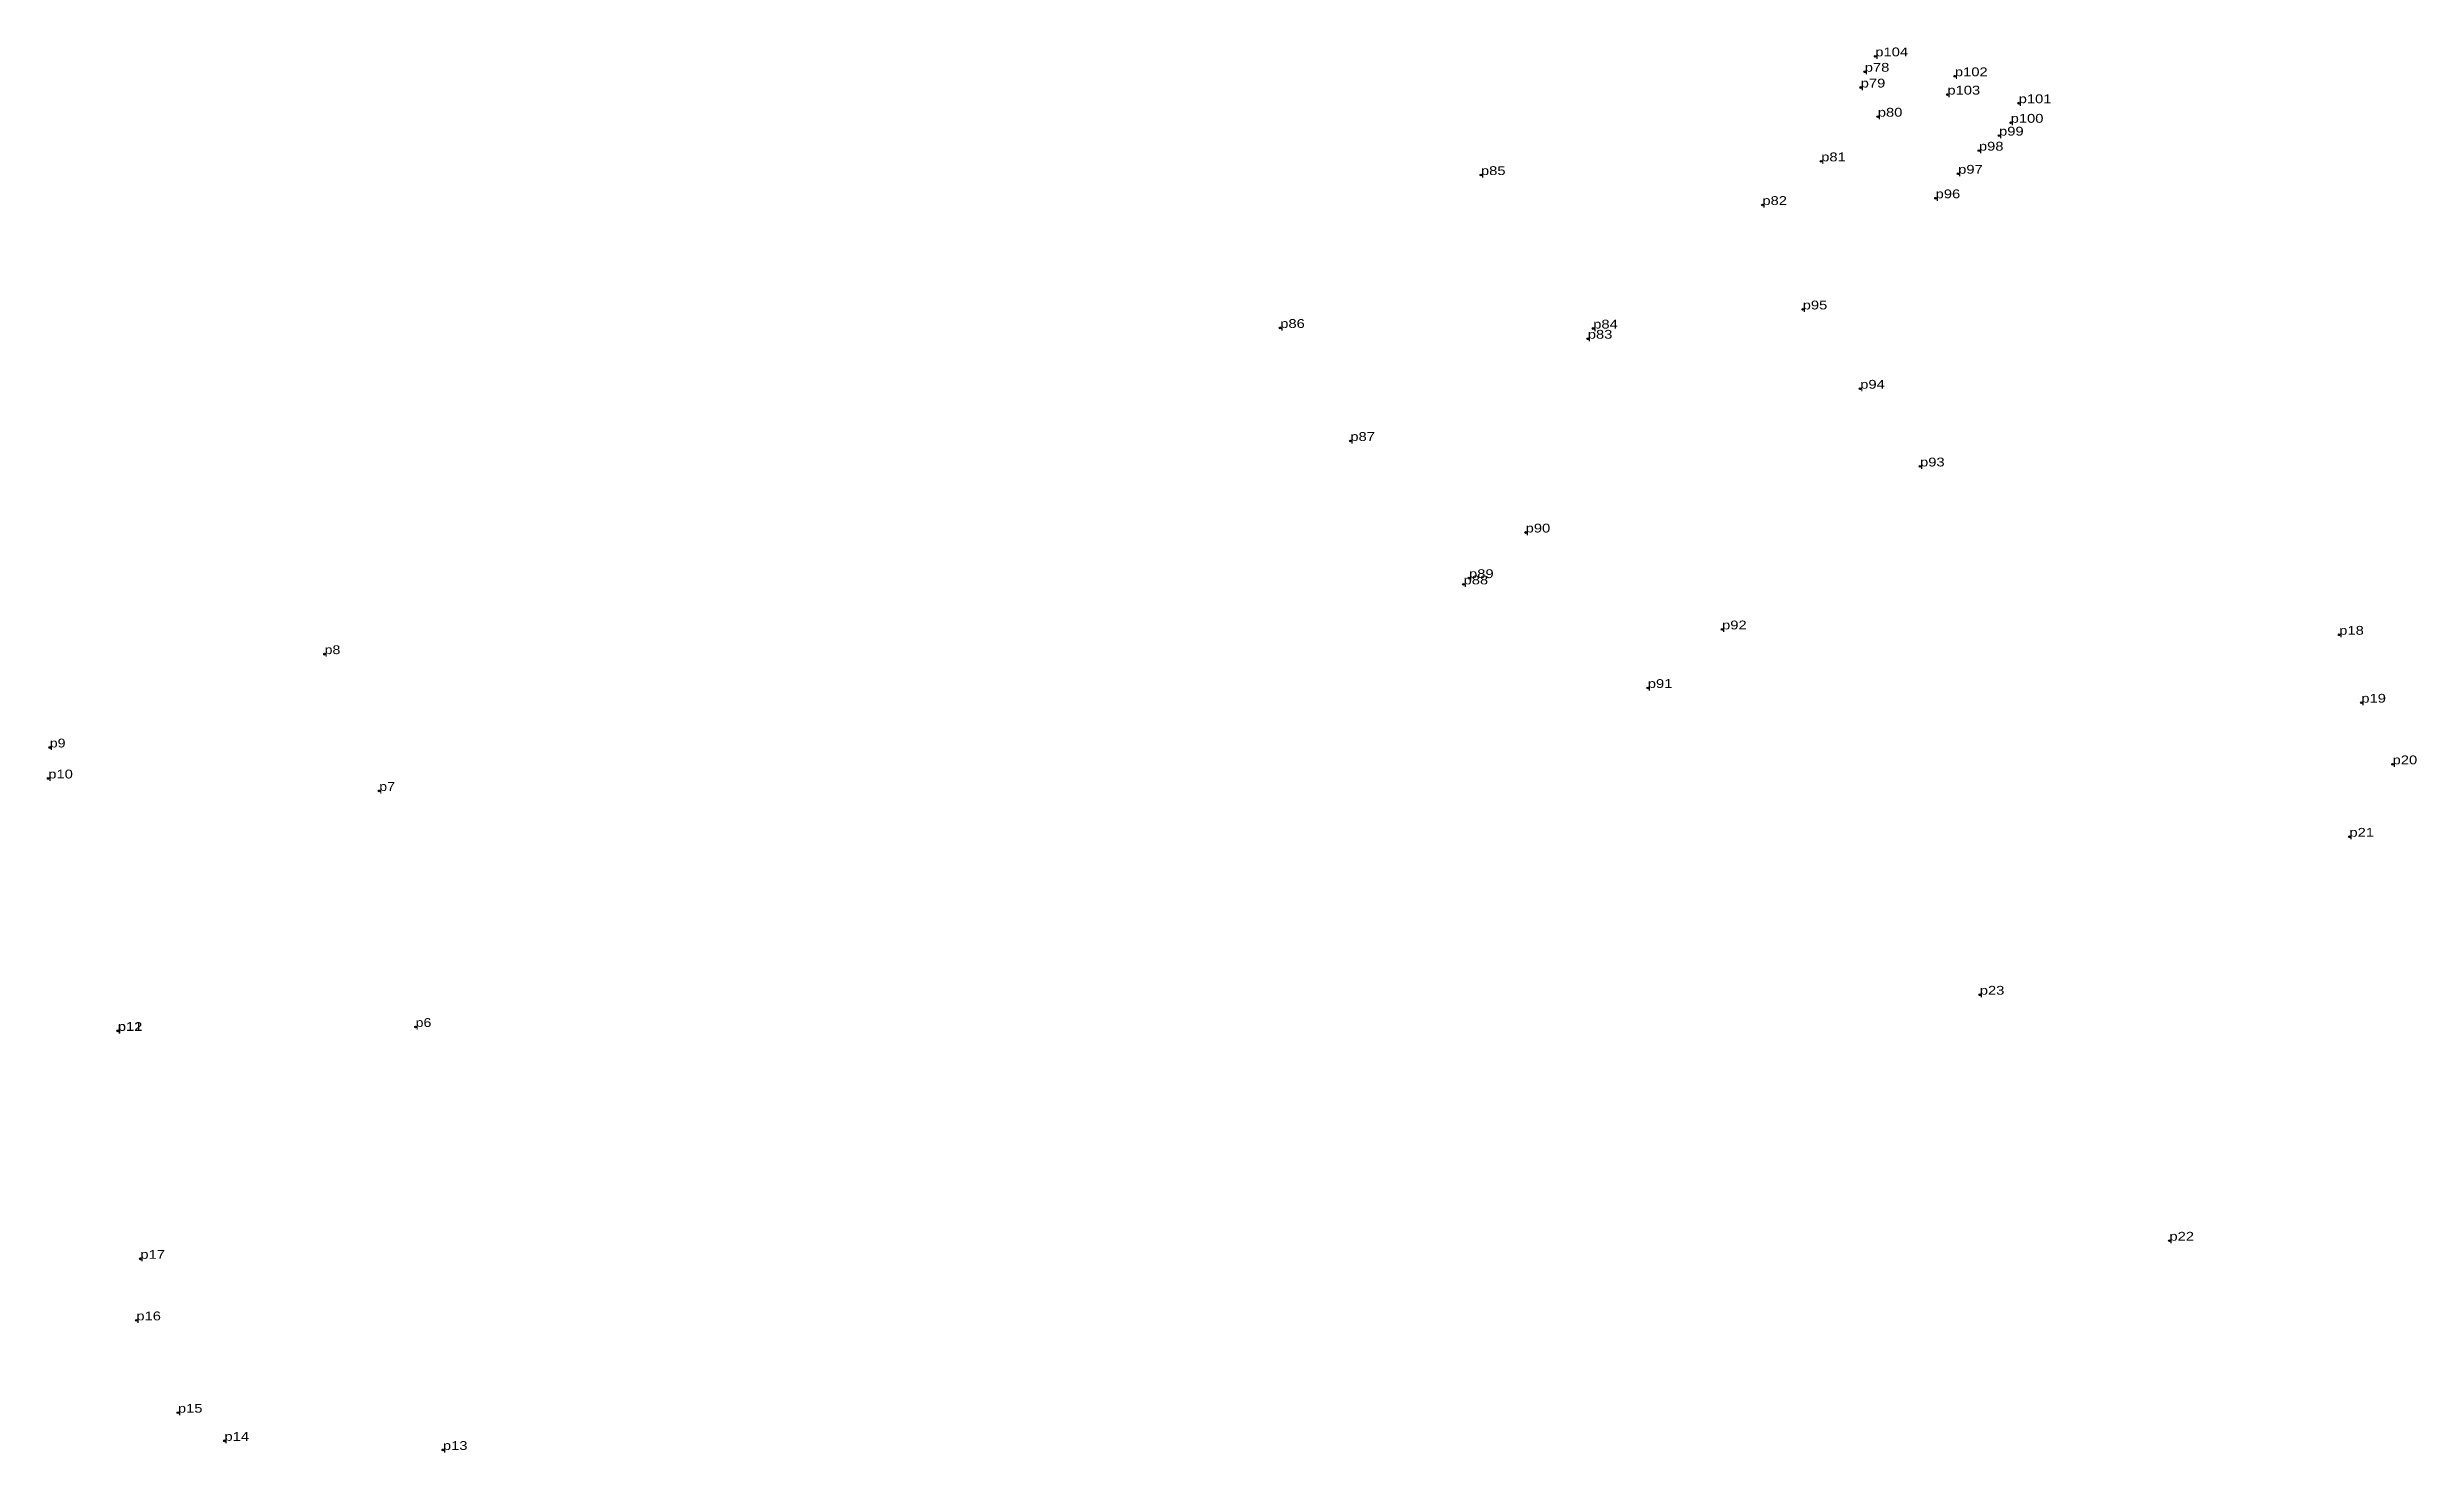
# Model space of a CAD drawing. Header units: metres. Extents: x 546537 to 557374, y 1824111 to 1849052.
# Drawn here: x 547693 to 548176.5, y 1844364.7 to 1844651.5 of the extents above.
import ezdxf

# ---------------------------------------------------------------- set-up
doc = ezdxf.new("R2010")
doc.units = ezdxf.units.M
doc.header["$LTSCALE"] = 0.72
doc.header["$PDMODE"] = 32
doc.header["$PDSIZE"] = 0.36
doc.layers.add('12', color=7, linetype='Continuous')
doc.layers.add('7', color=7, linetype='Continuous')

msp = doc.modelspace()

# ---------------------------------------------------------------- linework, layer by layer
at = {"layer": '7'}
for p in [(548063.85, 1844646.5), (548066, 1844649.64), (548063.02, 1844643.28), (548080.71, 1844641.84), (548082.24, 1844645.58), (548066.51, 1844637.33), (548095.26, 1844640.08), (548091.25, 1844633.47), (548093.62, 1844636.09), (548054.96, 1844628.22), (548087.14, 1844630.4), (547985.53, 1844625.42), (548082.91, 1844625.69), (548042.96, 1844619.31), (548078.31, 1844620.68), (548051.18, 1844598), (547944.57, 1844594.22), (548008.44, 1844594.1), (548007.33, 1844592.02), (548062.92, 1844581.82), (547958.88, 1844571.16), (548075.13, 1844565.96), (547994.65, 1844552.48), (547981.98, 1844541.9), (547983.1, 1844543.18), (548034.73, 1844532.71), (548160.67, 1844531.62), (547749.57, 1844527.66), (548019.57, 1844520.76), (548165.18, 1844517.76), (547693.49, 1844508.62), (547693.18, 1844502.3), (548171.56, 1844505.18), (547760.72, 1844499.75), (548162.75, 1844490.4), (548087.32, 1844458.17), (547707.35, 1844450.77), (547707.39, 1844450.81), (547768.14, 1844451.59), (548126.02, 1844407.98), (547711.97, 1844404.28), (547711.15, 1844391.72), (547719.63, 1844372.88), (547729.14, 1844367.14), (547773.71, 1844365.28)]:
    msp.add_point(p, dxfattribs=at)

# ---------------------------------------------------------------- texts
at = {"layer": '12'}
for s, width, p in [('p104', 1.25, (548066, 1844649.64)), ('p78', 1.25, (548063.85, 1844646.5)), ('p102', 1.25, (548082.24, 1844645.58)), ('p79', 1.25, (548063.02, 1844643.28)), ('p103', 1.25, (548080.71, 1844641.84)), ('p101', 1.25, (548095.26, 1844640.08)), ('p80', 1.25, (548066.51, 1844637.33)), ('p100', 1.25, (548093.62, 1844636.09)), ('p98', 1.25, (548087.14, 1844630.4)), ('p99', 1.25, (548091.25, 1844633.47)), ('p85', 1.25, (547985.53, 1844625.42)), ('p81', 1.25, (548054.96, 1844628.22)), ('p97', 1.25, (548082.91, 1844625.69)), ('p96', 1.25, (548078.31, 1844620.68)), ('p82', 1.25, (548042.96, 1844619.31)), ('p95', 1.25, (548051.18, 1844598)), ('p86', 1.25, (547944.57, 1844594.22)), ('p83', 1.25, (548007.33, 1844592.02)), ('p84', 1.25, (548008.44, 1844594.1)), ('p94', 1.25, (548062.92, 1844581.82)), ('p87', 1.25, (547958.88, 1844571.16)), ('p93', 1.25, (548075.13, 1844565.96)), ('p90', 1.25, (547994.65, 1844552.48)), ('p89', 1.25, (547983.1, 1844543.18)), ('p88', 1.25, (547981.98, 1844541.9)), ('p92', 1.25, (548034.73, 1844532.71)), ('p18', 1.25, (548160.67, 1844531.62)), ('p8', 1.2, (547749.57, 1844527.66)), ('p91', 1.25, (548019.57, 1844520.76)), ('p19', 1.25, (548165.18, 1844517.76)), ('p9', 1.2, (547693.49, 1844508.62)), ('p20', 1.25, (548171.56, 1844505.18)), ('p10', 1.25, (547693.18, 1844502.3)), ('p7', 1.2, (547760.72, 1844499.75)), ('p21', 1.25, (548162.75, 1844490.4)), ('p23', 1.25, (548087.32, 1844458.17)), ('p6', 1.2, (547768.14, 1844451.59)), ('p12', 1.25, (547707.35, 1844450.77)), ('p11', 1.25, (547707.39, 1844450.81)), ('p22', 1.25, (548126.02, 1844407.98)), ('p17', 1.25, (547711.97, 1844404.28)), ('p16', 1.25, (547711.15, 1844391.72)), ('p15', 1.25, (547719.63, 1844372.88)), ('p14', 1.25, (547729.14, 1844367.14)), ('p13', 1.25, (547773.71, 1844365.28))]:
    msp.add_text(s, height=1.8, dxfattribs=dict(at, width=width)).set_placement(p)

doc.saveas('drawing.dxf')
